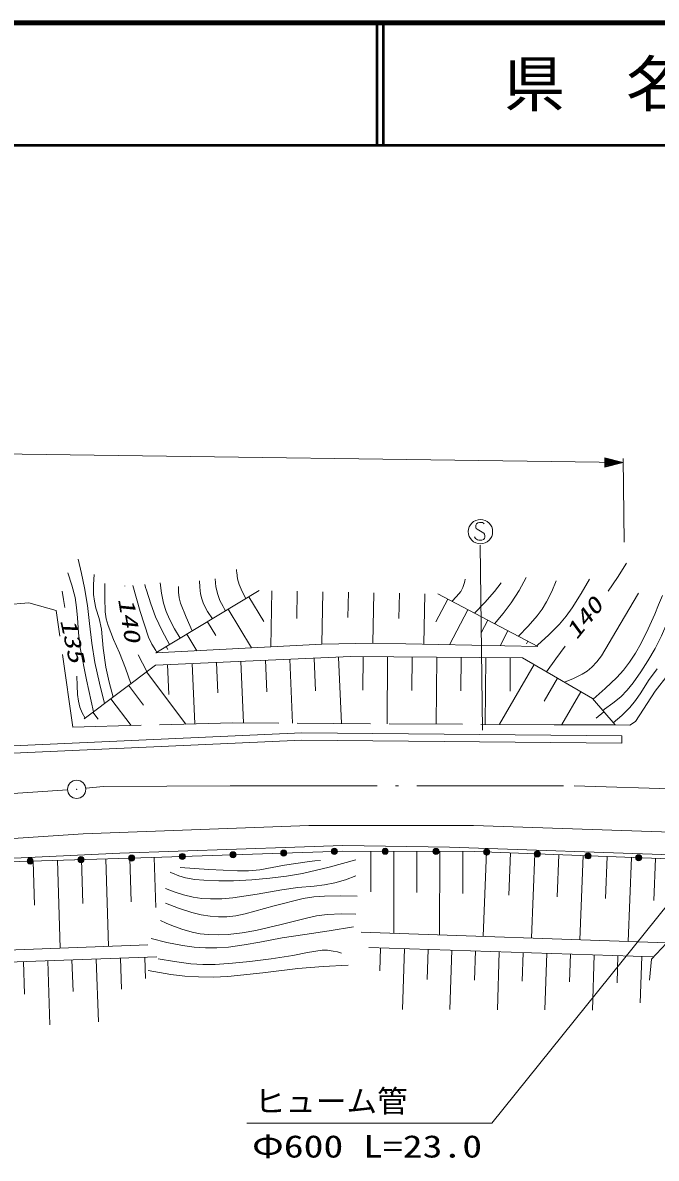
# Model space of a CAD drawing. Units: millimetres, scale not verified. Extents: x -625 to 645140, y -85230 to 274770.
# Drawn here: x 233939 to 285722, y 181916 to 274770 of the extents above; entities that cross this region are included whole.
import ezdxf
from ezdxf.enums import TextEntityAlignment as Align

# ---------------------------------------------------------------- set-up
doc = ezdxf.new("R2010")
doc.units = ezdxf.units.MM
doc.header["$LTSCALE"] = 1000
doc.linetypes.add('DASHED', pattern=[7.5, 6, -1.5])
doc.linetypes.add('LONG_DASHED_DOTTED', pattern=[15.25, 12, -1.5, 0.25, -1.5])
for name, color, linetype, lineweight in [('M-TTL', 2, 'Continuous', 140), ('M-TTL-LINE', 7, 'Continuous', 50), ('S-BGD', 7, 'Continuous', 13), ('S-BGD-HTXT', 6, 'Continuous', 13), ('S-BMK', 2, 'LONG_DASHED_DOTTED', 13)]:
    doc.layers.add(name, color=color, linetype=linetype, lineweight=lineweight)
doc.layers.add('M-TTL-TXT', color=7, linetype='Continuous')
doc.styles.add('ＭＳ ゴシック', font='')
doc.styles.add('ＭＳ 明朝', font='')
doc.styles.get('ＭＳ ゴシック').set_extended_font_data('MS Gothic')
doc.styles.get('ＭＳ 明朝').set_extended_font_data('MS Mincho')

# ---------------------------------------------------------------- blocks, each defined once
blk = doc.blocks.new('BUHIN1')
at = {"color": 2, "linetype": 'Continuous', "lineweight": 13}
for radius in [746, 22.5]:
    blk.add_circle((0, 0), radius, dxfattribs=at)
blk = doc.blocks.new('BUHIN3')
at = {"color": 7, "linetype": 'Continuous', "lineweight": 13}
blk.add_lwpolyline([(310, 645), (255, 705), (180, 740), (75, 760), (-80, 760), (-210, 725), (-320, 650), (-385, 540), (-390, 425), (-385, 350), (-345, 250), (-275, 195), (270, -120), (330, -210), (370, -335), (360, -455), (325, -550), (255, -640), (100, -685), (-130, -685), (-230, -670), (-325, -625), (-405, -550), (-475, -435)], dxfattribs=at)
blk.add_circle((0, 0), 995, dxfattribs=at)
blk = doc.blocks.new('BUHIN88')
at = {"color": 7, "linetype": 'Continuous', "lineweight": 13}
for radius in [249, 220, 191, 161, 132, 97.5, 67.5, 38.8, 7.5]:
    blk.add_circle((0, 0), radius, dxfattribs=at)
blk = doc.blocks.new('BUHIN89')
at = {"color": 7, "linetype": 'Continuous', "lineweight": 13}
for radius in [249, 220, 191, 161, 132, 97.5, 67.5, 38.8, 7.5]:
    blk.add_circle((0, 0), radius, dxfattribs=at)
blk = doc.blocks.new('BUHIN90')
at = {"color": 7, "linetype": 'Continuous', "lineweight": 13}
for radius in [249, 220, 191, 161, 132, 97.5, 67.5, 38.8, 7.5]:
    blk.add_circle((0, 0), radius, dxfattribs=at)
blk = doc.blocks.new('BUHIN91')
at = {"color": 7, "linetype": 'Continuous', "lineweight": 13}
for radius in [249, 220, 191, 161, 132, 97.5, 67.5, 38.8, 7.5]:
    blk.add_circle((0, 0), radius, dxfattribs=at)
blk = doc.blocks.new('BUHIN72')
at = {"color": 6, "linetype": 'Continuous', "lineweight": 13}
for points in [[(0, 0), (-1500, 375), (-1500, -375)], [(-308, 0), (-1406, -262), (-1406, 262)], [(-458, 0), (-1350, -206), (-1350, 206)], [(-611, 0), (-1294, -150), (-1294, 150)], [(-761, 0), (-1238, -94), (-1238, 94)]]:
    blk.add_lwpolyline(points, close=True, dxfattribs=at)
for points in [[(-154, 0), (-1462, -319), (-1462, 319), (-158, 0)], [(-1181, 0), (-915, 0), (-1181, -38), (-1181, 38), (-915, 0)]]:
    blk.add_lwpolyline(points, dxfattribs=at)

msp = doc.modelspace()

# ---------------------------------------------------------------- linework, layer by layer
at = {"layer": 'M-TTL'}
msp.add_line((645140, 274770), (5140, 274770), dxfattribs=at)
at = {"layer": 'M-TTL-LINE'}
for p, q in [((262890, 274770), (262890, 264770)), ((263390, 274770), (263390, 264770)), ((5140, 264770), (645140, 264770))]:
    msp.add_line(p, q, dxfattribs=at)
at = {"layer": 'S-BGD'}
for p, q in [((271531, 216927), (271324, 232050)), ((242288, 228689), (242287, 228712)), ((244811, 223243), (253254, 228346)), ((252410, 227835), (253639, 225802)), ((254297, 228325), (254207, 223734)), ((256383, 228284), (256339, 226063)), ((258469, 228243), (258385, 223952)), ((260555, 228202), (260514, 226131)), ((262641, 228161), (262560, 224038)), ((264727, 228120), (264686, 226058)), ((266813, 228079), (266731, 223954)), ((268675, 227629), (267713, 225791)), ((267855, 228058), (276054, 223765)), ((250721, 226815), (252633, 223651)), ((270315, 226770), (268818, 223912)), ((249033, 225794), (249716, 224665)), ((271955, 225912), (271420, 224891)), ((247344, 224774), (248164, 223418)), ((273594, 225053), (272953, 223828)), ((244811, 223243), (258385, 223952)), ((258385, 223952), (262560, 224038)), ((262560, 224038), (276054, 223765)), ((275234, 224195), (275127, 223990)), ((244780, 222238), (260759, 222949)), ((245656, 223753), (245792, 223527)), ((259761, 222905), (260003, 217472)), ((260759, 222949), (274795, 222839)), ((261762, 222941), (261740, 220203)), ((263767, 222926), (263724, 217454)), ((265772, 222910), (265751, 220177)), ((267777, 222894), (267734, 217434)), ((269782, 222879), (269761, 220151)), ((271787, 222863), (271745, 217414)), ((238954, 217840), (244780, 222238)), ((245779, 222283), (245888, 219832)), ((247776, 222372), (247996, 217435)), ((249774, 222460), (249885, 219974)), ((251771, 222549), (251995, 217513)), ((253769, 222638), (253883, 220070)), ((255766, 222727), (255999, 217492)), ((257763, 222816), (257882, 220149)), ((275749, 222282), (272906, 217408)), ((273792, 222847), (273771, 220125)), ((274795, 222839), (280521, 219499)), ((244052, 221688), (247277, 217416)), ((277658, 221169), (276557, 219282)), ((242595, 220589), (243815, 218973)), ((241139, 219489), (242793, 217298)), ((279567, 220055), (278008, 217382)), ((280521, 219499), (282357, 217360)), ((239682, 218390), (240117, 217814)), ((281439, 218430), (280822, 217900)), ((229088, 215473), (256752, 216713)), ((256752, 216713), (282917, 216457)), ((282917, 216457), (282911, 215857)), ((256762, 216113), (229182, 214876)), ((282911, 215857), (256762, 216113)), ((238885, 208441), (257327, 209128)), ((257327, 209128), (270777, 209128)), ((270777, 209128), (293162, 208384)), ((230243, 207869), (238885, 208441)), ((241867, 206873), (256184, 207369)), ((256184, 207369), (260111, 207483)), ((260111, 207483), (268812, 207357)), ((268812, 207357), (293972, 206481)), ((232030, 206399), (241867, 206873)), ((234801, 206224), (234909, 202620)), ((236777, 206283), (236994, 199090)), ((238754, 206342), (238862, 202753)), ((240730, 206402), (240945, 199237)), ((242706, 206461), (242814, 202886)), ((244683, 206521), (244806, 202423)), ((262405, 207029), (262394, 203710)), ((264282, 207022), (264258, 200326)), ((266158, 207015), (266146, 203638)), ((268035, 207009), (268011, 200194)), ((269911, 207002), (269899, 203565)), ((271837, 206961), (271575, 200068)), ((273812, 206886), (273681, 203443)), ((275788, 206811), (275526, 199929)), ((277763, 206736), (277632, 203298)), ((279739, 206661), (279477, 199790)), ((281714, 206586), (281583, 203153)), ((283689, 206510), (283428, 199651)), ((285665, 206435), (285534, 203008)), ((286580, 199540), (261615, 200419)), ((285319, 198208), (286972, 199953)), ((224708, 198631), (244164, 199358)), ((262225, 199161), (285498, 198398)), ((263195, 199130), (263133, 197235)), ((265134, 199066), (264971, 194083)), ((267074, 199002), (266993, 196540)), ((269013, 198939), (268854, 194072)), ((270953, 198875), (270874, 196471)), ((272892, 198811), (272736, 194062)), ((274831, 198748), (274754, 196402)), ((244908, 198378), (225072, 197682)), ((233998, 197996), (234091, 195347)), ((235982, 198065), (236166, 192822)), ((237965, 198135), (238057, 195541)), ((239949, 198204), (240129, 193072)), ((241933, 198274), (242022, 195735)), ((243916, 198344), (243977, 196607)), ((276771, 198684), (276619, 194052)), ((278710, 198620), (278635, 196333)), ((280650, 198557), (280501, 194041)), ((282589, 198493), (282516, 196265)), ((284528, 198429), (284404, 194637)), ((285166, 196493), (285319, 198208))]:
    msp.add_line(p, q, dxfattribs=at)
at = {"layer": 'S-BGD', "linetype": 'DASHED'}
for p, q in [((234448, 227347), (232491, 227163)), ((236666, 226696), (234448, 227347)), ((238043, 217173), (236666, 226696)), ((288336, 223598), (285638, 220118)), ((285638, 220118), (284032, 217632)), ((251124, 217517), (238043, 217173)), ((277377, 217364), (251124, 217517)), ((282234, 217364), (277377, 217364)), ((283573, 217326), (282234, 217364)), ((284032, 217632), (283573, 217326))]:
    msp.add_line(p, q, dxfattribs=at)
at = {"layer": 'S-BGD'}
for points in [[(240626, 219103), (240203, 220769), (239839, 222446), (239591, 224043), (239403, 225650), (239230, 227109), (238998, 228566), (238753, 229727), (238479, 230893)], [(281778, 228299), (282557, 229418), (283293, 230567)], [(237619, 229787), (237945, 228788), (238214, 227768), (238348, 226945), (238423, 226110), (238502, 224882), (238641, 223651), (239154, 221034), (239714, 218414)], [(239769, 229664), (239715, 228838), (239722, 228020), (239794, 227461), (239926, 226910), (240177, 226056), (240371, 225180), (240527, 223622), (240743, 222072), (241013, 220853), (241327, 219632)], [(252187, 227701), (251875, 228257), (251618, 228840), (251497, 229308), (251432, 229803), (251420, 229933), (251408, 230064)], [(275093, 229400), (274509, 228351), (273875, 227336), (273217, 226461), (272512, 225620)], [(288402, 229943), (287303, 227280), (286144, 224629), (285621, 223599), (285044, 222598), (284464, 221681), (283827, 220789), (283342, 220203), (282813, 219661), (282172, 219123), (281492, 218629), (281426, 218583), (281352, 218531)], [(242778, 220727), (242346, 221989), (241855, 223241), (241357, 224350), (240916, 225480), (240766, 226033), (240676, 226598), (240652, 227757), (240659, 228927)], [(242932, 228743), (243549, 226628), (244229, 224519), (244491, 223961), (244806, 223432), (244867, 223340), (244928, 223249)], [(245926, 223917), (245336, 225042), (244797, 226200), (244400, 227266), (244054, 228364), (243986, 228595), (243915, 228835)], [(245174, 228958), (245286, 228127), (245459, 227299), (245675, 226637), (245949, 225993), (246353, 225212), (246801, 224445)], [(247792, 225045), (247287, 226160), (246829, 227320), (246720, 227754), (246672, 228195), (246671, 228433), (246679, 228682)], [(249437, 226039), (249048, 226635), (248717, 227249), (248566, 227652), (248470, 228082), (248418, 228607), (248399, 229142)], [(249658, 229296), (249736, 228647), (249874, 228008), (250062, 227519), (250312, 227039), (250413, 226864), (250515, 226690)], [(269012, 227452), (269403, 227840), (269739, 228258), (269908, 228577), (270024, 228925), (270069, 229100), (270110, 229278)], [(270868, 226481), (271703, 227357), (272490, 228272), (272761, 228616), (273035, 228970)], [(274458, 224601), (275251, 225418), (275991, 226269), (276402, 226828), (276761, 227420), (277176, 228259), (277550, 229124)], [(280252, 229278), (279574, 228089), (278843, 226930), (278345, 226247), (277800, 225602), (276928, 224714), (276008, 223864), (275986, 223844), (275956, 223817)], [(237370, 226947), (237264, 227610), (237158, 228282)], [(278215, 220844), (278960, 221141), (279675, 221491), (280085, 221757), (280465, 222077), (280875, 222515), (281246, 223000), (282782, 225588), (284256, 228131)], [(280558, 219456), (281549, 220324), (282495, 221230), (283035, 221828), (283536, 222472), (284037, 223231), (284494, 224033), (285072, 225203), (285598, 226403), (285913, 227170), (286222, 227940)], [(276745, 221702), (277507, 222754), (278276, 223802)], [(244093, 221719), (243716, 222399), (243365, 223090)], [(282210, 217532), (282900, 218127), (283551, 218769), (284020, 219347), (284450, 219974), (285098, 220977), (285797, 221947)], [(239053, 217915), (238806, 218348), (238613, 218809), (238492, 219304), (238427, 219828), (238393, 220577), (238368, 221332)], [(213942, 203992), (223340, 205232), (231837, 206134), (244488, 206510), (260098, 207037), (270849, 206999), (292579, 206172)], [(261158, 206311), (258994, 205731), (256815, 205210), (255487, 204986), (254138, 204820), (252660, 204685), (251175, 204609), (249967, 204599), (248746, 204650), (247995, 204721), (247247, 204853), (246704, 205013), (246173, 205233), (246092, 205270), (246001, 205311)], [(246809, 205695), (249147, 205525), (251497, 205415), (252406, 205427), (253309, 205498), (255343, 205871), (257387, 206184), (257825, 206229), (258272, 206273)], [(261158, 205003), (260313, 204689), (259455, 204433), (258615, 204277), (257760, 204179), (256431, 204058), (255104, 203878), (253110, 203516), (251109, 203213), (250211, 203138), (249297, 203122), (248578, 203165), (247867, 203268), (247084, 203460), (246305, 203714), (245965, 203836), (245616, 203964)], [(245616, 202772), (246678, 202361), (247771, 202003), (248514, 201824), (249268, 201704), (249938, 201656), (250615, 201667), (251366, 201752), (252121, 201898), (254487, 202556), (256860, 203153), (257733, 203282), (258615, 203351), (259935, 203375), (261273, 203349)], [(261158, 201887), (259985, 201895), (258810, 201842), (257962, 201732), (257121, 201562), (255063, 201022), (253002, 200544), (251880, 200357), (250734, 200228), (249922, 200185), (249104, 200202), (248443, 200274), (247794, 200406), (246954, 200655), (246127, 200962), (245659, 201153), (245193, 201349)], [(244424, 199887), (245711, 199568), (247011, 199308), (247943, 199189), (248881, 199130), (249811, 199131), (250747, 199192), (252032, 199362), (253321, 199593), (255148, 199937), (256994, 200224), (258980, 200513), (260965, 200848)], [(245001, 198233), (246332, 198000), (247677, 197827), (248663, 197771), (249663, 197774), (251075, 197858), (252492, 198003), (254254, 198224), (256010, 198505), (257208, 198749), (258406, 198931), (258858, 198927), (259320, 198862), (259662, 198784), (260003, 198694)], [(260542, 197694), (258489, 197588), (256432, 197422), (253564, 197073), (250691, 196785), (249505, 196736), (248305, 196747), (247176, 196818), (246054, 196950), (245127, 197100), (244193, 197271)]]:
    msp.add_lwpolyline(points, dxfattribs=at)
at = {"layer": 'S-BGD-HTXT'}
for p, q in [((182474, 240181), (283025, 238813)), ((283022, 239141), (283085, 232296)), ((287846, 204164), (272277, 184786)), ((272277, 184786), (252256, 184786))]:
    msp.add_line(p, q, dxfattribs=at)
at = {"layer": 'S-BMK'}
for p, q in [((229576, 211498), (237596, 212039)), ((239090, 212169), (240529, 212321)), ((240529, 212321), (250897, 212376)), ((250897, 212376), (279006, 212376)), ((279006, 212376), (293512, 211937))]:
    msp.add_line(p, q, dxfattribs=at)

# ---------------------------------------------------------------- block references
at = {"layer": 'S-BGD'}
for name, p in [('BUHIN3', (271352, 233154)), ('BUHIN89', (255273, 206874)), ('BUHIN89', (259418, 207014)), ('BUHIN90', (263564, 207025)), ('BUHIN90', (267711, 207010)), ('BUHIN91', (271858, 206961)), ('BUHIN88', (234547, 206215)), ('BUHIN88', (238693, 206338)), ('BUHIN88', (242838, 206461)), ('BUHIN89', (246983, 206594)), ('BUHIN89', (251128, 206734)), ('BUHIN91', (276002, 206803)), ('BUHIN91', (280146, 206645)), ('BUHIN91', (284290, 206487))]:
    msp.add_blockref(name, p, dxfattribs=at)
at = {"layer": 'S-BGD-HTXT'}
msp.add_blockref('BUHIN72', (283025, 238813), dxfattribs=at)
at = {"layer": 'S-BMK'}
msp.add_blockref('BUHIN1', (238345, 212089), dxfattribs=at)

# ---------------------------------------------------------------- texts
at = {"layer": 'M-TTL-TXT', "style": 'ＭＳ ゴシック'}
msp.add_text('県\u3000名', height=3666, dxfattribs=at).set_placement((280765, 269770), align=Align.MIDDLE_CENTER)
at = {"layer": 'S-BGD', "style": 'ＭＳ 明朝', "oblique": 15, "width": 1.35}
for s, rotation, p in [('140', 51.3, (279521, 224010)), ('140', 279.3, (241338, 227579)), ('135', 282.3, (236604, 225816))]:
    msp.add_text(s, height=1320, rotation=rotation, dxfattribs=at).set_placement(p, align=Align.BOTTOM_LEFT)
at = {"layer": 'S-BGD-HTXT', "style": 'ＭＳ ゴシック'}
msp.add_text('ヒューム管', height=1833, dxfattribs=at).set_placement((252899, 185122), align=Align.BOTTOM_LEFT)
at = {"layer": 'S-BGD-HTXT', "style": 'ＭＳ ゴシック', "width": 1.3}
msp.add_text('Φ600 L=23.0', height=1833, dxfattribs=at).set_placement((252675, 181426), align=Align.BOTTOM_LEFT)

doc.saveas('drawing.dxf')
